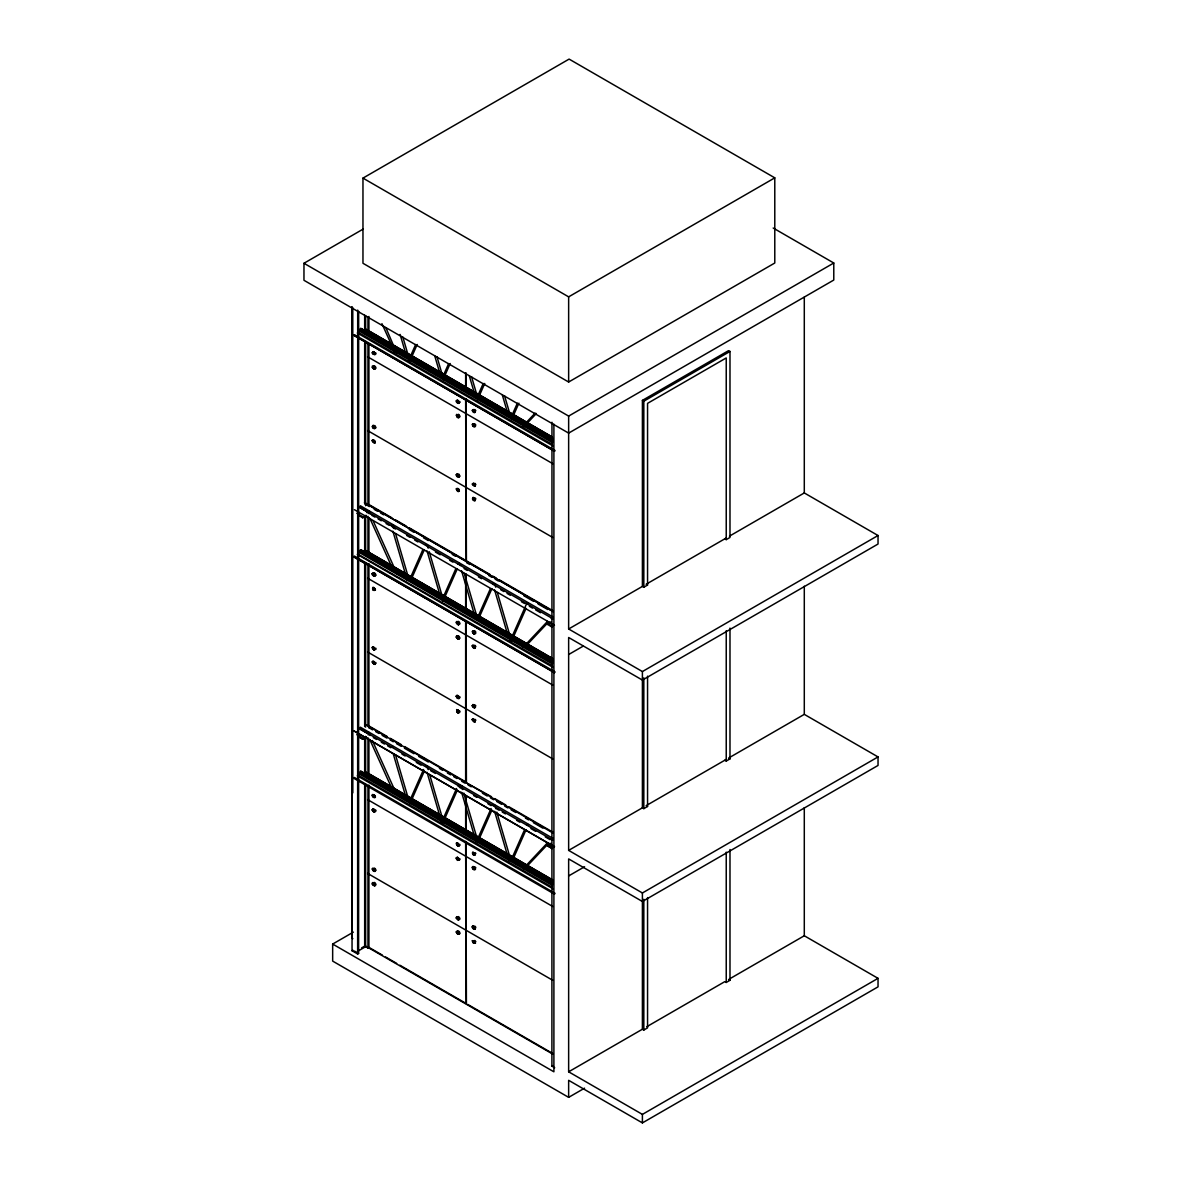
<?xml version="1.0" encoding="UTF-8"?>
<svg xmlns="http://www.w3.org/2000/svg" width="1182" height="1182" viewBox="0 0 1182 1182"><rect width="100%" height="100%" fill="white"/><g stroke="black" fill="none" stroke-linecap="round" stroke-linejoin="round"><path stroke-width="1.5" d="M358.663 311.398L358.604 953.446L357.644 953.992L352.044 950.756L352.103 306.862M357.644 953.992L357.703 310.098M554.698 1067.76L551.905 1066.149L551.964 422.255M456.651 400.742L458.099 403.003L458.719 401.392M456.355 415.251L458.01 415.059M456.651 415.104L458.69 417.364M457.301 414.912L457.597 415.606M459.207 402.589L458.202 403.417L456.784 402.072M456.355 474.706L457.508 474.278L456.769 474.351M457.006 474.824C458.971 473.45 455.72 475.356 458.188 476.39M457.818 488.772L457.153 489.969M458.838 476.73C460.744 476.08 456.68 478.592 456.208 475.001M457.818 490.988L459 490.294M456.651 622.16L458.601 624.923M457.006 622.441C458.971 621.097 454.449 621.481 456.784 623.475M456.651 636.507L456.769 637.423M457.818 624.244L459.015 623.638M459.207 624.007L458.498 624.702M458.838 638.694L459 637.896M458.202 636.33L459.015 638.886L456.784 637.837M456.355 696.124L457.006 696.242M458.838 698.148L458.439 696.346M459.163 697.439L459.192 698.532L457.789 698.252M458.646 712.613L458.838 711.387M456.651 843.564L457.183 845.174M457.138 843.46L457.744 845.189L458.985 844.79M459.207 845.411C458.424 849.016 453.829 840.786 458.01 843.534M458.838 860.097L459 859.314M456.562 917.66L456.769 918.281M456.607 931.992L458.01 931.682M372.625 352.266L372.744 353.182M375.004 353.92L373.276 353.521L373.556 352.753M372.625 366.612L372.936 367.868M374.517 369.139L375.049 368.06M372.537 440.709L372.936 441.669M375.049 427.515L373.364 427.411L373.276 425.875M373.113 441.226C373.675 439.216 375.137 443.767 373.29 441.64M375.004 574.866C375.093 578.811 371.754 572.472 372.581 573.698M374.28 573.802L373.098 573.566L373.143 574.748M372.625 588.03L373.172 589.626L374.901 590.158M374 589.803L373.143 588.119L374.192 589.848M375.255 589.833C372.227 592.98 371.532 583.154 375.403 589.537M372.625 661.831C372.891 664.033 371.621 660.723 373.409 661.359M373.098 661.728C374.458 665.008 372.507 662.245 373.822 661.698M373.098 648.297L375.049 648.918M375.255 649.287L374.162 649.937M374.546 663.619L373.143 661.92M372.33 795.25L373.409 794.614M372.625 795.087L374.413 797.392M372.33 809.611L374 809.389M372.625 809.448L373.202 811.015M373.143 809.862L374.28 811.34L375.049 810.882M375.004 870.558L373.276 870.159L373.556 869.391M372.625 883.249L374.147 885.466L374.901 884.151M375.049 884.299C376.703 888.229 369.759 883.678 372.951 882.481C372.847 882.186 374.546 886.988 373.098 883.56M375.078 870.558L374.162 871.341M472.372 410.198L474.159 410.124M472.992 411.277L472.756 409.858M473.613 410.523L473.539 411.395M473.539 424.146C470.466 424.22 476.095 428.977 475.061 425.564M473.879 412.104L475.075 411.395L474.218 412.474M473.051 498.228L474.248 500.001M475.297 485.639L474.75 486.083M474.913 500.341L474.957 499.203L473.982 499.764L473.155 498.508M475.297 500.001L474.75 500.429M474.676 631.336L472.667 632.015M473.155 632.414L474.263 631.247M473.79 645.608C471.352 645.003 473.361 648.563 474.75 648.032M475.09 632.887L474.573 633.389M473.051 646.318L474.499 647.662M472.372 705.418L473.79 705.063M473.554 704.96C471.544 704.383 473.834 707.9 472.224 705.713M473.317 705.048L473.613 705.743M472.593 719.882C473.746 718.257 473.554 720.931 474.322 721.493M474.913 707.397L474.957 706.142M473.79 852.68C471.382 852.015 473.347 855.65 474.75 855.103M473.613 853.345L473.539 852.621M474.75 869.45C473.125 870.07 471.293 865.815 473.834 866.894M473.051 867.248C472.49 869.272 476.981 869.139 474.218 869.657M474.913 869.361L475.075 868.563M472.593 926.939L473.243 928.225M473.317 926.452L473.613 927.146M472.637 941.035C473.613 942.822 475.814 944.684 473.317 940.798M526.67 603.544L528.295 603.175L526.67 603.544L510.181 640.851M408.484 360.717L415.665 344.494M410.036 360.673L417.202 344.464M442.201 378.151L448.658 363.554M443.738 378.107L450.194 363.509M476.76 398.098L483.216 383.5M477.587 399.679L484.753 383.456M409.208 580.51L422.831 549.689M410.745 580.465L424.368 549.645M510.89 417.807L517.347 403.21M511.717 419.388L518.898 403.165M442.201 599.555L455.824 568.734M443.028 601.136L457.36 568.705M476.76 619.516L490.382 588.695M478.296 619.471L491.919 588.651M409.208 801.928L423.555 769.482M410.036 803.509L424.368 771.063M511.717 640.807L526.064 608.361M442.201 820.973L456.548 788.527M443.028 822.554L457.36 790.108M476.76 840.919L491.106 808.488M477.587 842.5L491.919 810.069M510.89 860.629L524.527 829.823M512.441 860.599L526.064 829.779M353.876 335.333L354.423 334.654L555.023 450.475L554.476 451.317L353.876 335.333L554.476 451.14M365.164 502.956L364.617 503.813L369.39 506.576M366.228 515.677L362.608 517.76L366.036 515.249M366.627 512.56L368.09 511.466L368.237 513.564M353.876 556.737L354.423 556.072L555.023 671.878L554.476 672.735L353.876 556.914L554.476 672.558M357.732 554.033L552.142 665.791M366.228 737.08L362.608 739.178L366.036 736.667M353.876 778.155L354.423 777.475L555.023 893.297L554.476 894.153L353.876 778.332M549.778 623.047L547.369 624.436L550.782 621.924M552.112 848.587L547.369 845.854L550.782 843.327M459.163 402.899L457.789 403.047M458.394 417.423L458.985 416.315M457.124 474.706L459.044 476.257M458.985 476.243C458.912 472.224 454.745 476.036 456.961 474.233M459.163 476.701L456.784 475.873M457.183 488.58L457.419 490.929M457.286 490.013L458.985 490.589M457.138 622.973C457.153 620.402 458.912 625.884 458.985 623.372M456.415 637.039L456.636 635.783L459.015 637.6L457.552 637.97L456.607 636.537L458.01 636.477M457.597 637.024L458.01 638.31L458.985 637.733M457.183 695.651L456.651 696.538M457.375 696.035L458.985 697.661M456.725 710.146L457.183 711.919L456.636 709.584L458.793 711.003L457.212 711.032M459.163 845.721L457.508 845.44M458.01 857.881L457.212 857.585M456.769 857.733L458.69 860.201M458.985 859.609L457.286 859.196L457.301 857.733M457.124 917.528L458.439 919.271M458.985 919.064L457.124 917.69L458.276 919.301M459.163 919.522L458.099 919.626L458.882 918.311M457.789 934.016C461.01 934.859 459.207 933.219 457.138 932.539M374.458 354.541L374.901 353.285L373.202 352.975M372.581 426.096L374 426.008M375.241 427.13C372.315 422.284 371.192 429.081 375.034 428.002M372.581 440.443L374 440.369M373.202 441.994L374.458 442.703L375.004 441.802M372.374 573.536L374 573.625M375.004 575.338L373.822 575.752M375.196 590.143L373.822 590.099M472.756 483.66C473.007 485.462 471.515 483.039 473.79 483.66M474.455 486.127L475.061 485.019M372.374 647.337L374 647.426M373.482 647.248L372.537 647.766L373.793 649.76L375.462 649.406L372.611 646.761L373.793 649.952M373.822 649.553L375.004 649.14M473.79 498.006L472.667 498.76M474.218 633.892C476.937 633.641 475.563 632.429 473.554 633.286M375.004 796.742L373.098 795.9M472.431 645.653L474.056 645.727M474.913 647.943L475.061 646.968M373.01 809.98L374.531 811.399M473.155 706.053L475.046 706.629M373.497 870.75L375.034 870.824L374.147 868.977M472.431 719.454L473.243 719.247M475.061 721.256L474.499 721.877M375.004 884.904L374 885.023M473.834 855.133C476.538 855.266 473.864 853.936 473.243 853.567M473.155 867.086L474.337 869.066M472.637 926.673C474.736 925.979 471.455 925.934 472.578 927.574M368.592 510.801L366.937 511.85L368.607 510.816L370.114 514.14M368.592 732.219L366.937 733.254L368.607 732.234L370.114 735.544M552.6 617.654L551.019 617.935L552.585 617.034M552.6 839.057L551.063 839.486L552.585 838.437M522.799 426.2L535.165 413.065M524.01 426.628L536.377 413.493M522.799 647.618L547.547 621.333M525.236 646.731L548.758 621.776M524.04 867.721L547.547 842.751M524.01 869.464L548.758 843.18M428.209 548.182C427.751 543.823 423.85 544.695 426.392 545.153M493.175 584.558C492.17 583.878 494.224 581.367 495.76 587.188M551.551 618.88L552.467 618.245M391.331 525.901L393.045 524.956L394.079 528.472M427.13 766.084C424.146 767.473 426.303 763.779 428.209 769.6M460.95 786.518L461.748 786.03L462.768 789.546M494.726 805.09C490.486 806.139 495.45 803.317 495.76 808.591M396.635 352.842L385.834 327.591M373.497 351.985L372.581 352.295L374.28 352.384M373.793 352.147L374.709 352.945M373.098 353.078L374.073 353.507M373.719 353.728L374.812 353.27M373.364 351.586C379.718 357.688 368.326 351.852 374 352.206M373.202 366.272L374.28 366.745M373.468 366.361L372.374 367.144M373.098 366.937L374.517 368.459L373.556 366.922M373.719 366.967L374.709 367.307M373.202 367.129L374.295 367.986M373.468 368.489L374.458 368.887M374.458 368.03L374.251 367.528M373.793 368.71L375.241 369.153L375.049 367.676M372.374 426.599L373.054 425.535L374.531 426.421M373.202 426.776L374.295 426.333L373.409 425.594M374.413 440.797C378.166 446.279 368.489 439.305 373.793 440.118M372.522 441.344C371.488 438.98 375.388 440.295 373.202 440.93L375.255 442.231M474.056 409.977L473.79 409.844M473.243 410.745L474.337 410.287M474.455 410.405L475.253 411.469M473.317 409.829L474.13 411.262M473.76 411.484L474.854 410.568M472.637 424.397L473.79 424.205M473.509 424.116L475.075 425.742M472.637 424.973L473.11 423.836M473.243 424.899L474.558 426.214L473.598 424.56M473.76 424.722L473.406 423.703M473.982 425.963L475.253 425.83M473.613 484.325C475.711 484.206 472.401 486.245 473.539 483.601M473.155 484.797L474.13 485.078M473.834 498.065L474.588 499.971L473.642 499.1M473.243 498.701L473.834 497.873M475.445 499.69L474.603 498.967M473.11 497.637C471.5 498.834 473.834 501.493 472.8 497.681M473.834 500.282L475.282 500.725L474.957 499.085M372.625 574.245L372.611 572.96L373.793 573.566M374.28 575.575L373.556 574.171M374.118 573.787L375.049 574.733M372.906 574.954L372.374 574.201M373.202 574.393L374.458 574.038M373.719 575.132L374.812 574.688M373.202 587.69L374.531 588.385M373.497 587.75L374.103 589.788M372.625 588.606L372.758 587.528L374 587.971M374.413 588.68L375.462 589.951M373.202 648.194L374.295 647.736M373.276 648.578L374.073 648.726M373.719 648.948L374.738 648.105L375.403 648.992M375.004 649.435L375.004 648.667M373.719 662.186L375.049 662.895M374.679 662.541L373.793 661.344M373.94 663.412C375.625 661.698 375.167 665.111 373.822 663.9M474.351 630.715L473.79 631.262M473.834 631.321L473.317 632.695L474.854 632.444M474.721 632.148L473.406 630.76M475.046 632.828L473.982 631.912M473.613 646.096L474.957 647.618L473.834 645.298M473.76 646.14L472.652 645.077L472.431 646.318M473.509 647.662L474.263 648.445M473.982 647.381L475.445 647.308L474.218 648.238M473.243 705.95L474.337 705.506M474.455 705.624L475.105 706.304L473.406 706.585M473.214 706.836L474.75 707.486M474.721 705.95L475.445 707.516L473.879 707.309M472.756 720.532L472.386 719.025L474.218 719.543M472.165 719.646L475.016 722.291L474.603 720.385M472.431 720.119L474.218 722.039L475.061 720.784M473.982 721.183L474.957 720.621M475.12 721.271L474.957 720.503M373.202 794.747L374.28 795.22M372.714 796.018L372.345 794.526L373.793 794.792M373.202 795.796L374.458 795.456L375.034 796.446M373.276 796.18L374.073 796.328M373.719 796.55L374.812 796.092M374.871 796.136L375.049 797.436L373.409 797.111M373.202 809.094L373.822 809.301M374.118 809.552C376.703 810.069 374.428 814.295 372.345 810.35M372.906 810.719L372.182 809.906M373.94 811.029L374.812 810.645M373.793 811.724L374.413 811.738M373.202 868.548L374.28 869.021M372.625 869.464L372.522 868.519L373.793 868.593M372.374 869.42L372.936 870.144M373.202 869.612L374.295 869.154M374.679 869.597C376.94 875.419 368.533 865.564 374.531 869.243M373.098 869.701L374.073 870.129M373.719 870.351L374.901 869.922M373.202 882.91L374 883.19M372.625 883.826L373.409 882.777M373.202 883.767L374.458 885.126M372.345 884.166L373.497 885.096M373.94 884.83L374.546 884.033M475.046 854.231L472.652 852.133L473.406 855.029M472.637 867.233L473.79 867.027M474.499 869.08L473.243 867.263L474.056 867.145M472.948 868.474L472.372 867.366M473.509 869.08L475.445 869.479L474.263 867.012M474.499 868.622L474.322 868.135M473.834 926.54C476.228 928.712 472.623 924.132 472.165 926.703C472.017 929.244 477.173 930.441 474.854 927.205M473.243 927.368L474.337 926.91M473.317 927.914L474.13 927.9M473.76 928.121L474.957 927.678M473.834 928.757L475.105 929.008L474.913 927.707M473.184 941.419L473.79 940.828M472.756 941.936L472.578 940.636L474.056 940.946M473.214 942.601L475.445 943.28L474.263 940.813M473.243 941.522L473.982 942.586L474.957 942.024L474.218 940.961M474.204 943.221L475.09 942.704M373.276 352.059L373.143 353.329M374.458 427.293L373.94 426.539M457.375 416.448L458.542 416.182L457.212 415.813M458.897 416.965L457.138 415.916M473.317 424.175L474.337 426.244M458.646 476.848L457.508 476.42M457.597 489.407C456.089 491.21 460.758 489.762 457.789 488.432M458.439 490.146L457.212 489.614M474.957 485.654L473.76 485.285M374.458 574.895L374.014 574.142M373.276 647.278L373.143 648.549M374.458 648.711L374.014 647.943M372.714 661.654L374 661.772M374 663.604L374.679 664.107M456.784 621.658L456.548 623.077M473.672 631.011L473.184 632.503M457.375 711.667L458.498 711.52L457.936 710.81M474.499 706.467L473.982 705.713M474.957 721.419L473.243 719.661L474.248 721.419M374.458 796.313L374.014 795.56M374.458 870.115L374.014 869.361M456.725 843.401L457.508 843.298M458.439 845.47L457.375 843.653M457.375 859.27L458.542 859.004L457.212 858.634M472.756 867.027L473.539 866.967M457.301 931.534L457.153 932.805M457.212 932.894L458.542 932.805L457.212 932.45M473.184 941.108L474.78 942.926M362.963 178.113L569.103 59.1L774.786 177.847L774.786 263.01L568.645 382.022L362.963 263.276L362.963 178.113L568.645 296.859L774.786 177.847M773.191 228.023L833.783 263.01L833.783 280.045L568.645 433.114L303.966 280.297L303.966 263.276L363.066 229.145M303.966 263.276L568.645 416.079L833.783 263.01M465.649 487.191L466.402 487.028M726.236 539.627L726.236 357.939L647.559 403.358L647.559 585.06L643.821 587.218L642.402 586.405L642.402 400.388L728.57 350.64L729.988 351.453L729.988 537.47L726.236 539.627L724.817 538.815M642.402 400.388L643.821 401.2L729.988 351.453M466.181 560.696L465.649 398.63M466.402 560.829L465.871 398.762M368.237 734.982L368.09 732.884L367.174 733.298L359.254 728.733M568.645 416.079L568.645 628.987L643.481 585.784M646.672 583.938L726.265 537.987M729.457 536.14L804.292 492.938L878.034 535.52L878.034 544.03L642.402 680.078L568.645 637.497L568.645 850.39L642.402 892.971L878.034 756.923L878.034 765.448L642.402 901.482L568.645 858.915L568.645 1071.808L642.402 1114.39L878.034 978.341L878.034 986.852L642.402 1122.9L568.645 1080.318L568.645 1097.354L584.573 1088.164M568.645 654.533L582.977 646.259M568.645 628.987L642.402 671.553L878.034 535.52M466.402 782.233L465.871 622.013M568.645 1097.354L332.659 961.099L332.659 944.063L353.359 932.125M352.044 950.756L353.004 950.21M361.559 947.934L364.677 946.132L364.677 783.769M357.836 951.2L365.637 946.693L367.957 948.023L368.917 947.476L368.917 785.114M568.645 850.39L643.481 807.188M646.672 805.356L726.265 759.391M729.457 757.559L804.292 714.356L878.034 756.923M642.402 671.553L642.402 807.808L643.821 808.636L647.559 806.464L647.559 676.163M724.817 760.233L726.236 761.045L729.988 758.888L729.988 628.115M568.645 875.936L584.573 866.746M466.181 1003.518L465.649 841.451M551.905 1066.149L552.866 1065.588M568.645 1071.808L643.481 1028.606M646.672 1026.759L724.817 981.636L726.236 982.464L729.988 980.292L729.988 849.533M729.457 978.962L804.292 935.76L878.034 978.341M642.402 892.971L642.402 1029.226L643.821 1030.039L647.559 1027.882L647.559 897.581M460.817 565.07C458.601 566.459 463.27 563.681 460.95 565.114M392.128 746.817C389.897 748.206 394.566 745.428 392.261 746.861M460.817 786.488L460.079 786.976L461.689 786.045M457.464 400.491L456.415 400.595L456.961 401.998M457.212 401.274C460.197 404.835 455.026 400.107 458.527 401.126M457.138 401.57L457.286 400.801L458.808 401.983M458.394 403.062L458.439 402.19M457.212 414.764L457.508 414.823M458.099 415.222L456.636 414.38L456.415 415.621M458.439 416.345C461.157 417.039 457.301 419.004 456.636 416.463M457.464 416.98L458.793 417.615L459.163 416.581M458.956 416.507L457.789 414.631M457.212 475.075L459.163 476.036M392.128 525.414L393 524.956M392.261 525.443L391.39 525.887M457.464 490.781L458.202 491.579M426.259 545.124L427.13 544.68M493.81 584.115L494.682 583.672M457.597 622.471L458.527 624.14M457.316 623.21L458.306 623.549M459.414 624.126L458.439 623.594M457.212 637.231L458.394 636.921M456.917 637.778L456.208 636.965M457.183 638.103L458.202 639.181M457.789 695.858L457.035 696.493L458.188 697.808M456.917 697.232C454.627 694.853 458.734 694.721 459.192 697.055M457.212 697.543L458.202 698.636M457.212 696.479L457.936 697.557L458.882 697.011M457.183 709.998L456.651 710.884M457.789 710.205L457.079 709.776M457.124 843.889L457.789 843.283M456.917 844.849L457.079 843.032M459.414 845.529L458.424 844.273M457.212 844.096L458.808 844.805M458.099 858.043L457.36 857.246M457.212 859.506L457.789 860.407M458.646 858.649L457.789 857.452M458.143 860.156L459.163 860.068L458.601 858.132M457.212 917.897L458.143 917.468L456.917 917.084M459.414 919.345L458.513 918.178M457.936 918.975L458.882 918.429M457.508 931.46L458.276 931.874M456.415 932.243L457.079 931.194M456.548 932.642L457.212 933.307M458.439 932.967C460.286 933.603 457.331 935.228 459 933.115M473.672 632.311L475.312 632.134M365.002 328.655L552.482 437.237M354.423 509.693L554.476 625.278M365.002 550.073L552.482 658.64M443.634 601.032L429.243 551.713M373.054 351.719L372.374 352.797M473.982 410.509L474.913 411.07M474.795 411.957L473.317 411.292M374.517 428.593L375.196 427.515M473.11 630.893L472.578 632.355M474.573 633.951L474.913 632.089M474.573 648.312L475.253 647.234M474.573 707.767L475.061 706.422M458.498 491.446L458.985 490.116M457.936 636.995L458.838 637.586M458.498 712.849L458.985 711.534M473.465 423.91L472.165 424.427L473.406 426.554M373.276 427.337L374.531 428.017M374.162 428.519L375.403 428.342L374.812 426.613M473.007 497.43L474.056 498.124M474.573 633.389L473.317 632.533M474.218 855.295L475.253 854.305M457.183 400.432C459.621 399.885 453.637 400.181 457.36 402.929M458.158 491.372L459.355 491.21L458.808 489.481M456.976 621.407L458.527 622.545M456.976 635.753L457.789 636.226M458.158 638.974L459.355 638.827L458.941 637.142M457.079 695.43L458.276 696.109M458.439 712.613L457.508 712.17L458.202 712.997M458.158 712.776L459.355 712.628L458.808 710.899M457.419 857.452L456.208 857.615L456.548 858.841M457.419 931.268L456.163 931.771L457.36 933.898M458.439 934.031L457.183 933.322M458.04 785.823L459.547 784.804L457.936 785.734M374.221 369.272L372.345 367.528M473.834 426.658L475.504 426.303L473.834 423.895M473.406 483.157L474.573 484.177M474.056 483.778C468.279 482.729 479.094 489.88 473.834 483.527M373.793 442.703L375.049 442.762L375.004 441.61M473.406 497.504L475.016 498.789M474.263 500.843L472.652 499.558M473.834 631.144L472.165 631.483L473.834 633.907M474.263 634.099L473.11 633.138M474.248 647.618L473.155 646.111M373.409 647.012L374.28 647.603M474.263 707.9L472.386 706.156M374 795.028L373.098 794.984L373.143 796.166M473.465 852.385L472.372 853.02L473.834 855.31M373.793 811.532L375.049 811.783L375.004 810.63M374 868.829L373.098 868.785L373.143 869.967M457.789 488.609L456.163 488.934L457.789 491.387M458.01 488.86L456.548 488.535L456.784 490.22M458.202 624.835L456.636 623.52M458.01 710.279C455.513 709.392 458.439 713.825 458.956 711.727M457.36 842.899L458.527 843.948M458.158 846.031L456.784 844.894M457.789 860.215L459.355 860.23L458.808 858.501M457.36 916.7L459.192 918.473M458.01 917.335L456.636 916.656L456.415 917.897M458.158 919.847L456.208 917.823M368.341 330.665L551.433 436.542M361.131 328.448L552.171 438.744M360.584 328.389L553.235 439.615M360.318 328.552L552.969 439.763M358.707 329.468L552.94 441.61M358.442 329.63L552.674 441.773M357.91 330.295L552.142 442.437M357.91 332.231L552.142 444.373M357.304 332.999L553.132 446.042M367.632 356.801L552.807 463.713M646.14 584.233L647.559 585.06M367.632 430.603L552.807 537.514M368.163 504.108L391.922 517.834M395.098 519.652L406.194 526.064M409.356 527.896L489.954 574.422M493.116 576.255L496.292 578.087M499.454 579.904L553.324 611.02M364.47 502.572L553.013 611.419M365.164 503.133L553.013 611.596M374.177 509.324L377.353 511.171M380.545 513.003L383.722 514.835M409.194 529.551L413.966 532.299M423.525 537.825L428.298 540.573M452.174 554.373L455.365 556.205M466.506 562.632L469.697 564.479M488.801 575.501L491.978 577.348M495.169 579.18L498.346 581.027M523.818 595.728L533.378 601.239M538.15 604.002L547.709 609.513M360.318 505.748L552.969 616.974M368.237 511.629L359.786 507.004L367.705 511.584M358.707 506.679L552.94 618.821M359.254 507.314L367.174 511.88M371.739 515.278L374.916 517.11M378.107 518.957L381.284 520.789M386.071 523.552L389.247 525.384M392.439 527.231L395.615 529.063M406.756 535.49L409.947 537.337M414.719 540.085L417.911 541.932M435.419 552.038L440.192 554.801M449.751 560.312L452.928 562.159M464.068 568.586L467.259 570.418M478.4 576.86L481.591 578.692M500.695 589.729L503.872 591.561M507.063 593.408L510.24 595.24M521.38 601.682L524.572 603.514M529.344 606.277L532.535 608.109M535.712 609.942L540.499 612.704M356.816 513.254L363.14 516.918M547.901 623.579L552.659 626.327M357.851 514.85L362.608 517.76M547.369 624.259L552.112 627.184M728.57 758.061L729.988 758.888M368.341 552.068L553.013 658.699M361.131 549.852L391.375 567.316M394.566 569.163L552.171 660.147M360.584 549.807L553.235 661.019M360.318 549.955L552.969 661.181M358.707 550.886L552.94 663.028M358.442 551.034L552.674 663.176M357.91 551.713L552.142 663.856M357.304 554.402L553.132 667.461M367.632 578.22L552.807 685.117M646.14 805.651L647.559 806.464M367.632 652.021L552.807 758.933M368.163 725.512L387.179 736.489M390.341 738.322L401.437 744.734M404.599 746.566L464.822 781.317M491.535 796.742L465.649 782.41L465.649 621.895M494.697 798.574L505.793 804.986M508.969 806.804L553.324 832.423M366.051 724.906L553.013 833.014M369.39 727.979L372.581 729.826M375.758 731.658L378.949 733.49M382.126 735.337L386.913 738.085M390.09 739.932L393.281 741.764M396.458 743.611L401.23 746.359M404.421 748.206L413.966 753.717M418.753 756.48L428.298 761.991M439.438 768.418L442.629 770.265M447.402 773.013L450.593 774.86M453.77 776.692L456.961 778.539M461.734 781.287L464.91 783.134M468.102 784.966L471.278 786.813M482.433 793.24L487.206 796.003M490.397 797.835L493.574 799.682M496.765 801.514L501.537 804.277M504.714 806.109L507.905 807.941M511.082 809.788L515.869 812.551M525.414 818.062L528.605 819.894M533.378 822.657L542.922 828.168M360.318 727.166L552.969 838.378M360.318 728.467L368.237 733.047M359.786 728.422L367.705 732.988M358.707 728.097L552.94 840.225M373.335 737.612L376.511 739.444M381.284 742.207L384.475 744.039M387.652 745.872L390.843 747.718M401.983 754.146L405.175 755.992M416.315 762.42L421.088 765.182M430.647 770.694L435.419 773.456M459.296 787.242L462.487 789.074M473.627 795.516L476.804 797.348M487.959 803.79L491.136 805.622M495.908 808.385L499.1 810.217M502.276 812.064L505.468 813.896M516.608 820.338L519.799 822.17M530.94 828.597L535.712 831.36M545.271 836.871L550.044 839.634M554.476 846.873L353.876 730.875L554.476 846.696M356.816 734.672L363.14 738.322M547.901 844.997L552.659 847.745M362.608 739.001L357.851 736.253L362.608 739.178M547.369 845.677L552.112 848.41M728.57 979.479L729.988 980.292M366.745 772.57L553.013 880.102M553.013 880.28L365.164 771.639M361.131 771.27L552.171 881.565M360.584 771.211L553.235 882.437M360.318 771.373L552.969 882.585M358.707 772.304L552.94 884.432M358.442 772.452L552.674 884.594M357.91 773.131L552.142 885.259M357.91 775.067L552.142 887.194M357.304 775.82L553.132 888.879M367.632 799.623L552.807 906.535M367.632 873.424L552.807 980.336M368.163 946.93L382.421 955.159M385.583 956.992L396.679 963.404M399.856 965.221L466.402 1003.651L465.871 841.584M467.762 1004.434L553.324 1053.842M352.842 938.611L351.881 938.065L351.822 307.084M366.051 946.324L552.807 1054.137M354.393 951.022L358.604 953.446M332.659 944.063L553.9 1071.808L553.9 424.175M458.202 475.46L458.099 474.676M473.834 412.488L472.652 411.395M373.468 354.142L375.049 354.615L374.871 352.916M374.369 365.785L375.196 366.45M374.162 366.568L372.345 366.051L372.522 367.543M373.793 368.902L372.758 367.942M373.793 428.534L373.054 427.766M474.603 499.794L473.613 498.479M374.369 572.842L375.196 573.506M373.793 573.196L375.196 575.132M473.834 648.253L472.652 647.16M475.016 705.846L473.007 704.487L472.431 705.772M473.834 707.53L472.8 706.57M374.28 661.964C368.356 659.246 377.619 668.524 374.62 662.009M474.218 867.16C471.943 864.796 471.574 869.125 473.834 869.671M374.192 811.266L373.098 809.759M374.369 868.061L375.196 868.726M373.793 871.356L373.054 870.587M474.322 941.138L472.224 940.709L473.406 943.177M374.369 882.407L375.196 883.072M373.793 882.762L375.241 884.313M373.468 885.126L374.827 885.732L375.004 884.432M458.394 414.291L459.207 414.971M458.394 621.348L459.207 622.028M457.789 636.034L458.527 636.891M457.789 638.989L456.37 637.423M457.789 709.835L458.941 710.958M457.789 712.79L456.636 711.682M458.394 916.567L459.207 917.247M458.394 930.914L459.207 931.593M474.839 409.489L475.858 410.745M474.839 423.836L475.858 425.092M373.364 354.437L372.345 353.182M474.839 483.29L475.858 484.546M374.797 425.52L376.039 427.648M373.364 428.239L372.345 426.983M374.531 440.768L374.975 441.034M474.839 630.893L475.858 632.148M474.839 645.254L475.858 646.51M373.364 590.202L372.611 589.404M474.263 719.395L475.282 720.665M374.221 794.895L374.975 795.693M374.531 809.788L372.951 808.68L372.374 809.966M474.839 926.112L475.858 927.368M473.406 928.83L472.652 928.018M474.839 940.458L475.858 941.729M374.221 868.696L375.196 870.336M374.221 883.057L374.975 883.855M458.202 400.565L459.355 402.294M458.808 474.041L460.02 476.183M458.808 636.005L460.02 638.147M458.158 695.932L458.616 696.7M457.36 698.148L456.636 697.321M457.36 860.097L456.636 859.284M458.158 917.35L458.838 918.444M458.202 931.549L458.941 932.362M473.11 426.081L472.578 425.298M474.676 484.014L475.445 485.344M475.253 498.021L475.858 498.893M474.041 498.228L474.854 499.38M474.676 645.978L475.282 646.85M475.253 705.078L475.858 705.964M374.517 588.311L375.049 589.079M475.253 719.424L475.858 720.311M372.758 663.161L374.827 664.314L374.901 662.733M475.253 852.68L475.858 853.567M475.253 867.041L475.858 867.913M473.317 927.752L474.573 928.609L475.061 927.84M458.601 474.75L459.414 476.509M458.601 489.112L459.163 490.382M458.941 622.796L459.355 623.712M457.079 697.661L456.208 696.42M458.793 844.258L459.355 845.115M375.551 366.878L376.039 368.193M375.551 573.935L376.039 575.25M374.812 574.23C377.221 577.392 371.769 576.432 372.123 573.728M372.611 648.844L372.123 647.529M374.812 795.634C377.147 798.5 372.271 798.116 372.182 795.56M375.551 869.154L376.039 870.469M375.551 883.501L376.039 884.83M459.547 415.399L460.02 416.729M459.547 622.471L460.02 623.786M456.784 859.24L456.208 858.383M459.547 917.675L460.02 919.005M456.37 918.281L458.601 920.143L459.163 918.857M459.547 932.037L460.02 933.366M381.919 323.632L394.655 351.852M373.113 520.774L397.078 573.905M369.936 518.484L393.902 571.6M372.36 740.538L397.078 795.309M369.936 739.902L393.902 793.019M472.578 410.952C473.45 405.648 477.558 417.069 472.224 410.494M375.817 352.975L376.039 353.846M472.578 646.717L472.165 645.845M474.913 705.89L475.253 706.688M474.957 868.105L475.297 869.021M375.817 648.194L376.039 649.066M375.817 662.555L376.039 663.412M474.957 941.906L475.297 942.822M374.871 795.737L375.196 796.535M375.817 810.158L376.039 811.015M459.798 401.511L460.02 402.382M458.882 401.688L459.414 402.707M459.798 696.73L460.02 697.602M458.882 696.892L459.414 697.927M459.798 711.076L460.02 711.948M458.867 711.003L459.163 711.8M459.798 844.332L460.02 845.204M459.798 858.693L460.02 859.55M458.867 932.406L459.163 933.204M504.537 395.719L511.23 418.605M502.306 394.906L508.496 416.034M471.544 376.659L477.72 397.802M469.313 375.861L475.504 396.989M436.971 356.713L443.678 379.599M434.754 355.9L440.945 377.043M497.312 592.463L510.713 638.25M494.578 589.907L508.496 637.453M402.84 337.003L409.016 358.131M400.107 334.432L406.8 357.319M464.319 573.418L477.72 619.205M461.586 570.847L475.504 618.408M427.027 550.901L440.945 598.447M496.795 812.123L511.23 861.427M494.578 811.31L509.014 860.629M395.615 533.762L409.016 579.549M392.882 531.191L407.317 580.495M463.802 793.078L478.237 842.382M461.586 792.265L476.021 841.569M429.76 774.875L443.678 822.436M427.027 772.304L441.462 821.623M395.615 755.165L409.533 802.711M393.399 754.367L406.8 800.155M804.292 297.081L804.292 492.938M804.292 586.213L804.292 714.356M804.292 807.631L804.292 935.76M726.236 630.745L726.236 761.045M726.236 852.148L726.236 982.464M643.821 401.2L643.821 587.218M643.821 677.862L643.821 808.636M643.821 899.28L643.821 1030.039M642.402 1114.39L642.402 1122.9M568.645 296.859L568.645 382.022M465.871 372.936L465.871 387.696M465.871 574.038L465.871 609.099M465.871 795.456L465.871 830.518M465.649 372.803L465.649 387.563M465.649 573.92L465.649 608.966M465.649 795.323L465.649 830.385M368.917 316.466L368.917 331.226M368.917 344.139L368.917 504.655M368.917 517.568L368.917 552.629M368.917 563.696L368.917 727.905M368.917 738.986L368.917 774.033M367.957 317.012L367.957 331.773M367.957 342.839L367.957 505.216M367.957 516.283L367.957 553.191M367.957 564.257L367.957 726.62M367.957 737.686L367.957 774.594M367.957 785.661L367.957 948.023M365.637 315.668L365.637 330.428M365.637 341.509L365.637 505.719M365.637 516.785L365.637 551.846M365.637 562.913L365.637 727.122M365.637 736.356L365.637 773.25M365.637 784.316L365.637 946.693M364.677 315.121L364.677 329.881M364.677 342.795L364.677 503.31M364.677 516.238L364.677 551.285M364.677 562.366L364.677 726.575M364.677 737.642L364.677 772.703M352.783 307.645L352.827 792.871M457.907 564.036L459.606 563.519L457.907 564.036M526.611 825.11L528.295 824.593L526.611 825.11"/></g></svg>
